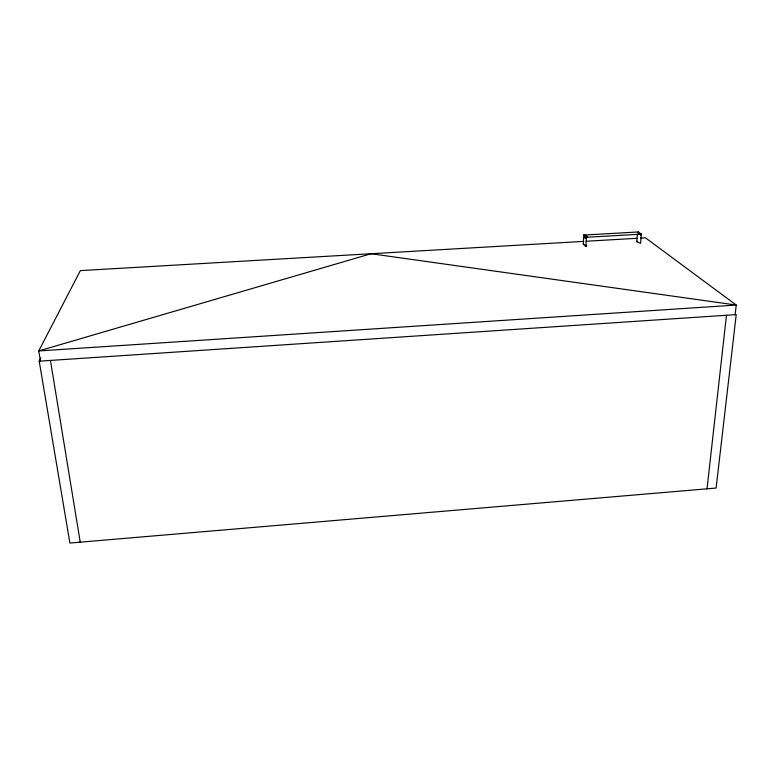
<?xml version="1.0" encoding="UTF-8"?>
<svg xmlns="http://www.w3.org/2000/svg" width="775" height="775" viewBox="0 0 775 775"><rect width="100%" height="100%" fill="white"/><g stroke="black" fill="none" stroke-linecap="round" stroke-linejoin="round"><path stroke-width="1.16" d="M586.21 244.997L586.752 245.937L585.813 246.498L583.265 244.203L583.749 235.077L638.329 231.948L641.293 234.137L640.605 243.282L636.798 241.8L637.302 234.97M585.813 246.498L586.307 237.305L583.749 235.077C583.517 236.462 585.387 240.027 586.307 237.305C588.942 236.307 584.922 234.883 583.749 235.077M636.798 241.8L637.263 241.19M707.033 488.812L726.475 315.26M735.136 314.679L736.25 305.05L645.43 237.799L640.605 238.08M638.445 232.626L638.329 231.948C635.897 233.091 640.227 234.253 641.293 234.137L640.567 235.145M39.205 361.179L736.221 314.611L716.11 488.047L69.895 543.052L39.205 361.179L40.842 357.934M583.856 241.374L80.367 270.611L38.75 350.939L40.455 361.092M586.268 241.238L636.982 238.293M586.307 237.305L641.293 234.137M583.265 244.203L583.972 244.299M50.433 360.423L80.242 542.171M371.089 253.725L38.75 350.939L736.25 305.05L371.089 253.725"/></g></svg>
